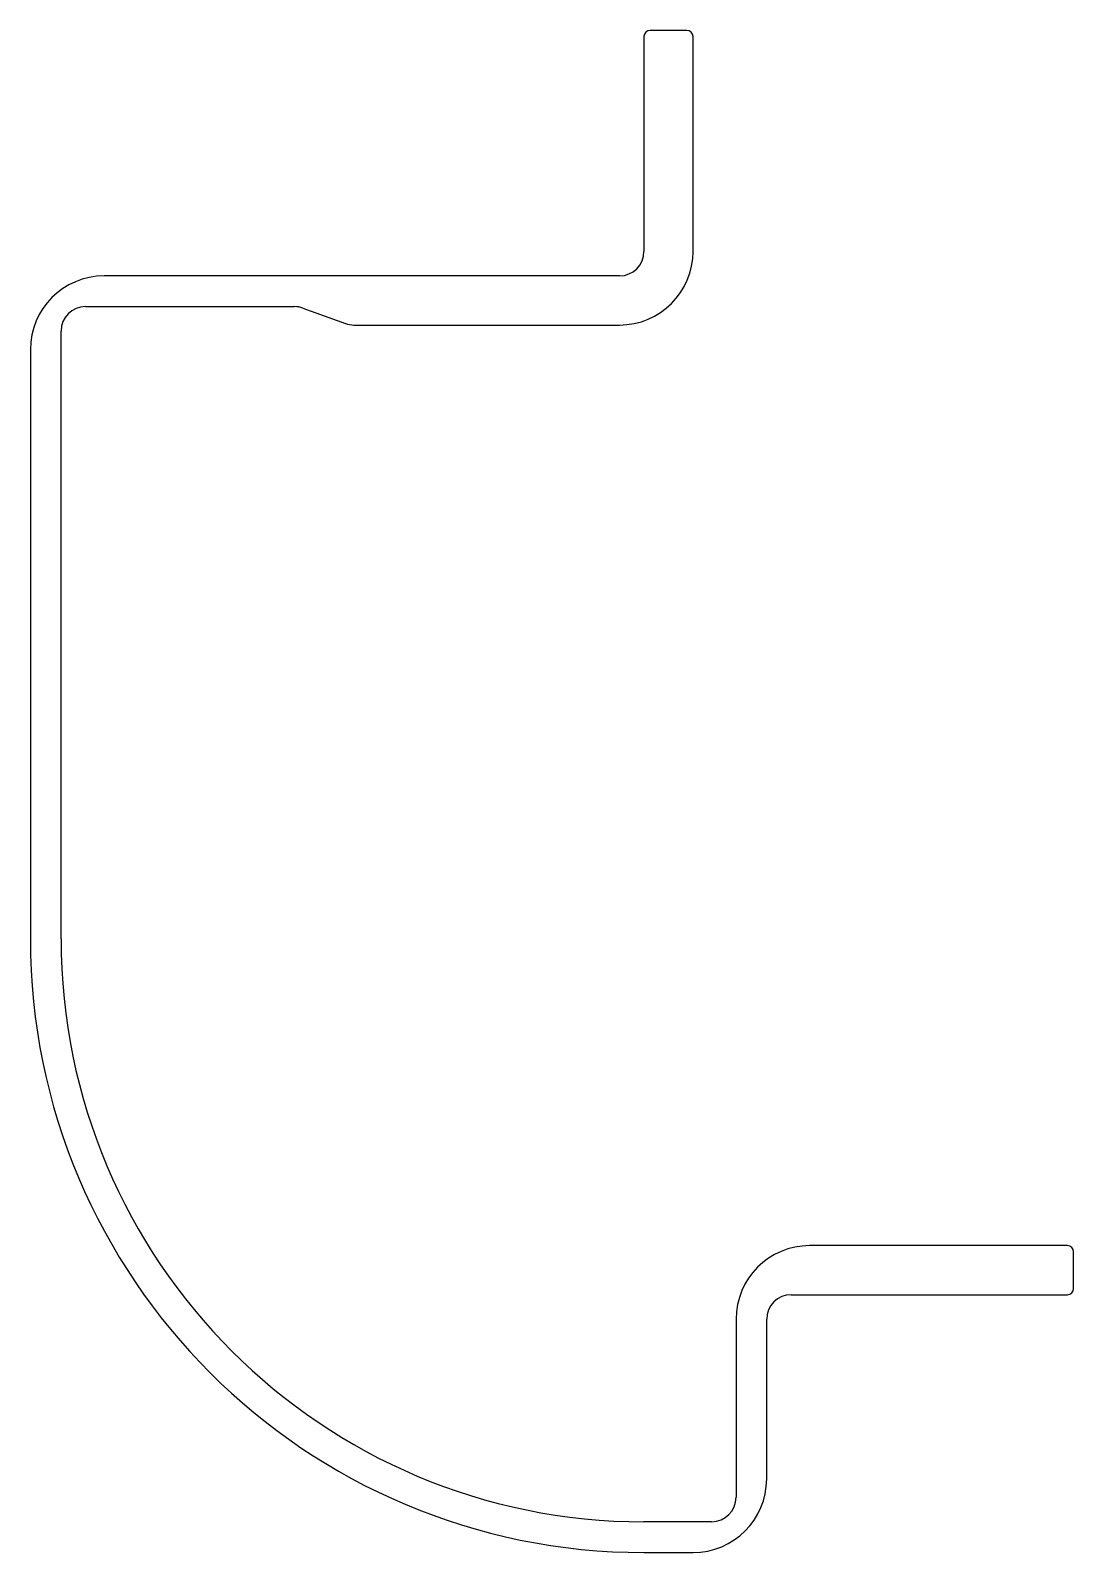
# Model space of a CAD drawing. Extents: x 11 to 96, y 6 to 130.
import ezdxf

# ---------------------------------------------------------------- set-up
doc = ezdxf.new("R2010")
doc.units = 0
doc.layers.get('0').update_dxf_attribs({"linetype": 'CONTINUOUS'})

msp = doc.modelspace()

# ---------------------------------------------------------------- linework, layer by layer
for p, q in [((60.83, 129.1), (60.83, 111.6)), ((64.33, 129.6), (61.33, 129.6)), ((64.83, 111.6), (64.83, 129.1)), ((58.83, 109.6), (16.83, 109.6)), ((15.33, 107.1), (32.36, 107.1)), ((33.04, 106.98), (36.5, 105.72)), ((37.19, 105.6), (58.83, 105.6)), ((13.33, 55.6), (13.33, 105.1)), ((10.83, 103.6), (10.83, 55.6)), ((95.33, 30.6), (74.33, 30.6)), ((95.83, 27.1), (95.83, 30.1)), ((72.83, 26.6), (95.33, 26.6)), ((68.33, 24.6), (68.33, 10.1)), ((70.83, 11.6), (70.83, 24.6)), ((66.33, 8.1), (60.83, 8.1)), ((60.83, 5.6), (64.83, 5.6))]:
    msp.add_line(p, q)
for centre, radius, start, end in [((61.33, 129.1), 0.5, 90, 180), ((64.33, 129.1), 0.5, 0, 90), ((58.83, 111.6), 6, 270, 360), ((58.83, 111.6), 2, 270, 0), ((16.83, 103.6), 6, 90, 180), ((15.33, 105.1), 2, 90, 180), ((32.36, 105.1), 2, 70, 90), ((37.19, 107.6), 2, 250, 270), ((60.83, 55.6), 50, 180, 269.9999), ((60.83, 55.6), 47.5, 180, 270), ((74.33, 24.6), 6, 90, 180), ((95.33, 30.1), 0.5, 0, 90), ((72.83, 24.6), 2, 90, 180), ((95.33, 27.1), 0.5, 270, 0), ((64.83, 11.6), 6, 270, 0), ((66.33, 10.1), 2, 270, 0)]:
    msp.add_arc(centre, radius, start, end)

doc.saveas('drawing.dxf')
